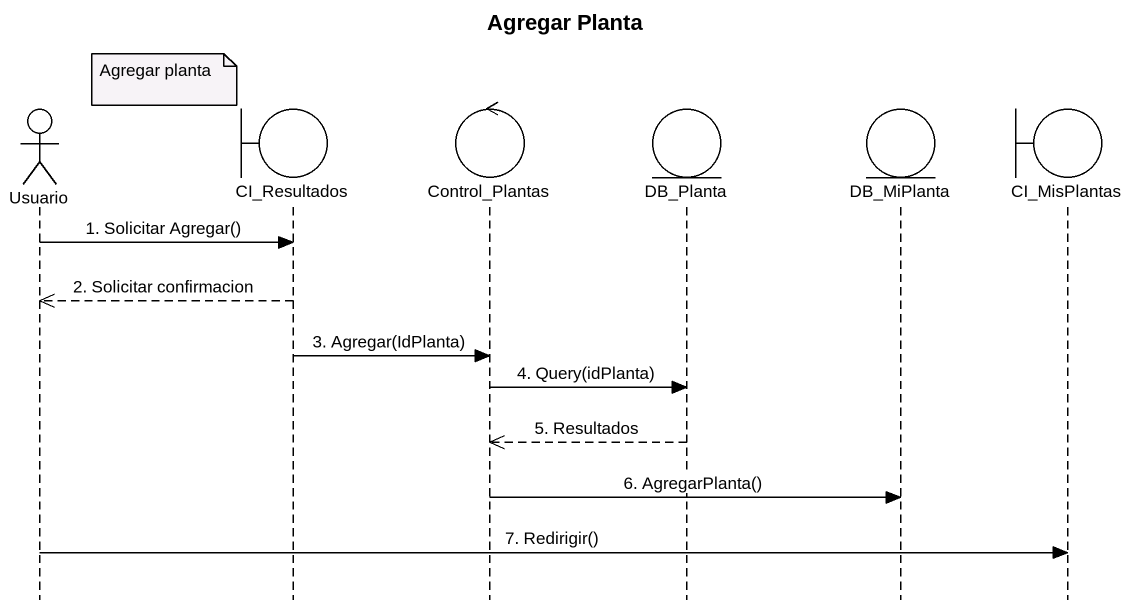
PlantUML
@startuml
title Agregar Planta
hide footbox
actor Usuario
boundary CI_Resultados
control Control_Plantas
entity DB_Planta
entity DB_MiPlanta
boundary CI_MisPlantas

note right of Usuario : Agregar planta
Usuario -> CI_Resultados : 1. Solicitar Agregar()
CI_Resultados -->> Usuario : 2. Solicitar confirmacion
CI_Resultados -> Control_Plantas : 3. Agregar(IdPlanta)
Control_Plantas -> DB_Planta : 4. Query(idPlanta)
DB_Planta -->> Control_Plantas : 5. Resultados
Control_Plantas -> DB_MiPlanta : 6. AgregarPlanta()
Usuario -> CI_MisPlantas : 7. Redirigir()
@enduml
